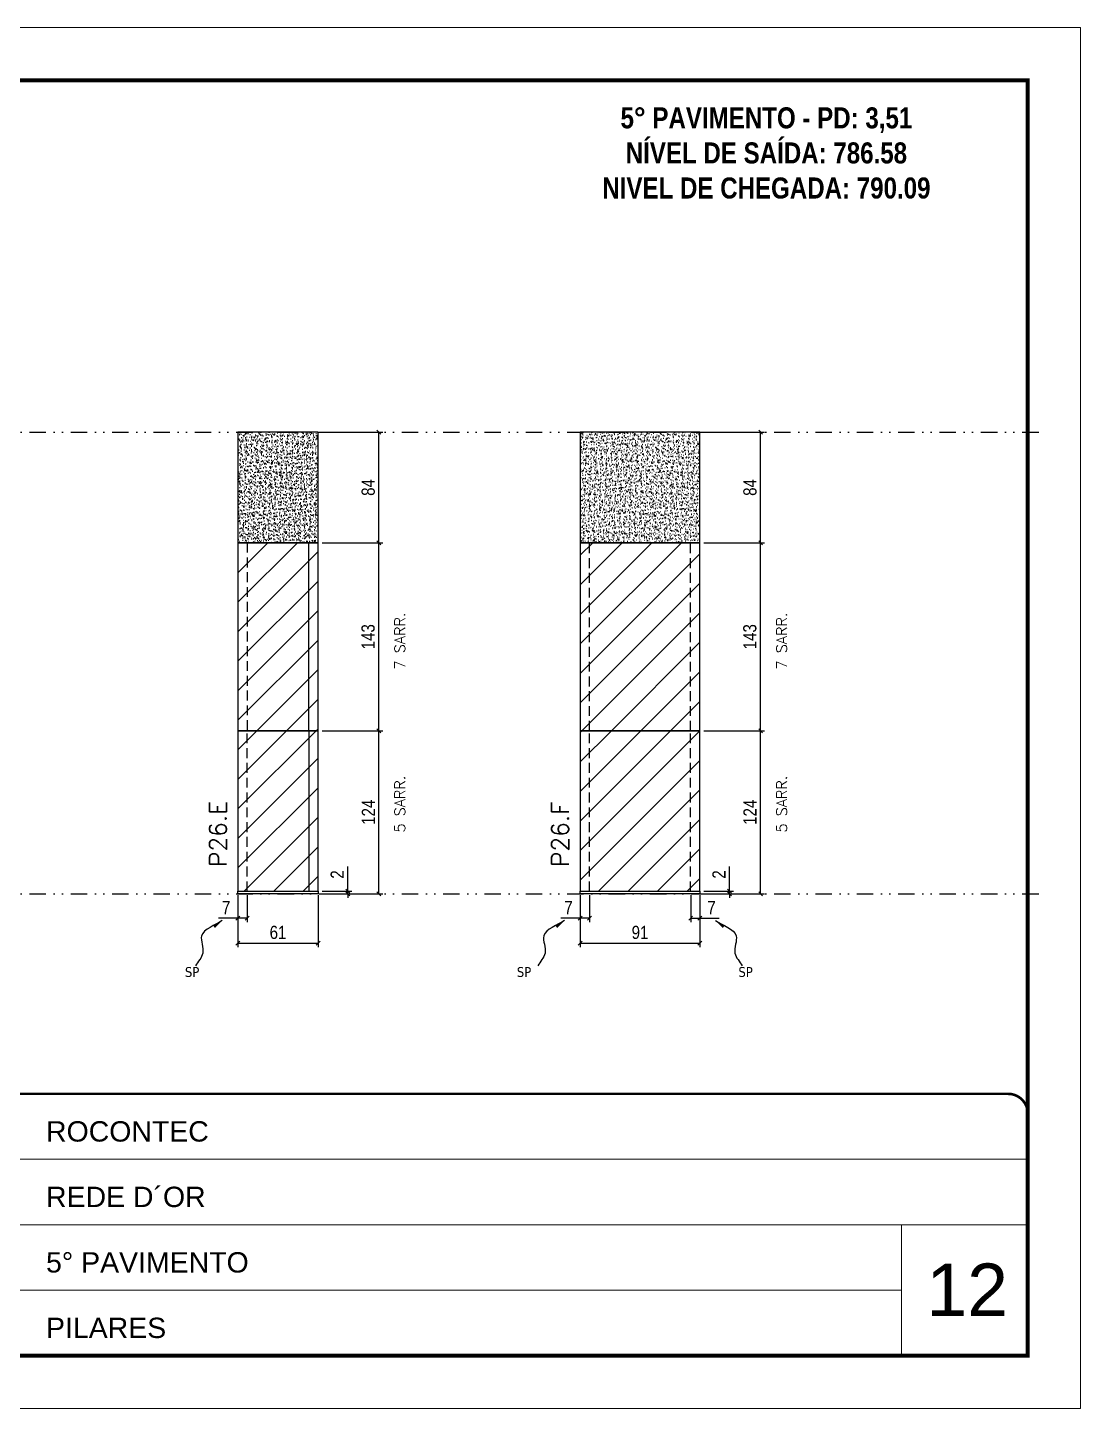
# Model space of a CAD drawing. Extents: x 28748 to 35002, y 14885 to 43501.
# Drawn here: x 34202 to 35002, y 40154 to 41204 of the extents above; entities that cross this region are included whole.
import ezdxf

# ---------------------------------------------------------------- set-up
doc = ezdxf.new("R2010")
doc.units = 0
for name, pattern in [('CONTINUO', [0]), ('DASHED', [0.75, 0.5, -0.25]), ('DIVIDE2', [0.625, 0.25, -0.125, 0, -0.125, 0, -0.125]), ('HIDDEN', [0.375, 0.25, -0.125])]:
    doc.linetypes.add(name, pattern=pattern)
for name, color, linetype, lineweight in [('CARIMBO', 255, 'Continuous', 9), ('Folhas', 255, 'Continuous', 9), ('Hachura', 251, 'Continuous', 9), ('SARRAFO DE PRESSAO', 251, 'DASHED', 9), ('Texto Seção', 7, 'Continuous', 15)]:
    doc.layers.add(name, color=color, linetype=linetype, lineweight=lineweight)
for name, color, linetype in [('COTA', 241, 'Continuous'), ('NOMENCLATURA', 7, 'Continuous'), ('Nível', 160, 'Continuous'), ('Painéis', 200, 'Continuous'), ('SARR_2.2x7', 40, 'Continuous'), ('Sarrafo de Pressão', 42, 'HIDDEN'), ('texto', 7, 'Continuous')]:
    doc.layers.add(name, color=color, linetype=linetype)
doc.styles.add('ARIAL', font='arial.ttf')
doc.styles.add('COTA TECNICA', font='techl___.ttf', dxfattribs={"height": 10})
doc.styles.add('COTA TECNICA-50', font='techl___.ttf', dxfattribs={"height": 10})
doc.styles.add('REGUA-120', font='ROMANS.shx', dxfattribs={"height": 15})
doc.styles.add('ROMANC', font='techb___.ttf', dxfattribs={"height": 2.5})
doc.styles.add('ROMANS', font='romans.shx')
doc.styles.get("Standard").update_dxf_attribs({"font": 'arial.ttf'})
doc.dimstyles.new('COTA PAINEL-50', dxfattribs={"dimtxt": 10, "dimasz": 3, "dimexe": 3, "dimexo": 3, "dimgap": 3, "dimtad": 1, "dimdec": 1, "dimzin": 12, "dimdsep": 46, "dimtxsty": 'COTA TECNICA-50', "dimblk1": 'OBLIQUE', "dimblk2": 'OBLIQUE', "dimsah": 1, "dimcen": 0.9, "dimclrd": 4, "dimclre": 4, "dimclrt": 240, "dimadec": 1, "dimazin": 3, "dimtfac": 1, "dimtdec": 1, "dimtmove": 0, "dimatfit": 3, "dimfxl": 1, "dimtolj": 1, "dimtzin": 12, "dimarcsym": 0})
doc.dimstyles.new('PAINEL', dxfattribs={"dimtxt": 10, "dimasz": 3, "dimexe": 3, "dimexo": 3, "dimgap": 3, "dimtad": 1, "dimdec": 1, "dimzin": 12, "dimdsep": 46, "dimtxsty": 'COTA TECNICA', "dimblk1": 'OBLIQUE', "dimblk2": 'OBLIQUE', "dimsah": 1, "dimcen": 0.9, "dimclrd": 4, "dimclre": 4, "dimclrt": 240, "dimadec": 1, "dimazin": 3, "dimtfac": 1, "dimtdec": 1, "dimtmove": 0, "dimatfit": 3, "dimfxl": 1, "dimtolj": 1, "dimtzin": 12, "dimarcsym": 0})
doc.dimstyles.get("Standard").update_dxf_attribs({"dimtxt": 0.18, "dimasz": 0.18, "dimexe": 0.18, "dimexo": 0.0625, "dimgap": 0.09, "dimtad": 0, "dimtih": 1, "dimtoh": 1, "dimdec": 4, "dimzin": 0, "dimdsep": 46, "dimtxsty": 'Standard', "dimcen": 0.09, "dimadec": 0, "dimazin": 0, "dimtfac": 1, "dimtdec": 4, "dimtofl": 0, "dimtmove": 0, "dimatfit": 3, "dimfxl": 1, "dimtolj": 1, "dimtzin": 0, "dimarcsym": 0})
pattern_1 = [(45, (-100272.658, 8260.539), (-11.2253202, 11.2253202), [])]

# ---------------------------------------------------------------- blocks, each defined once
blk = doc.blocks.new('9999999999')
at = {"color": 30, "linetype": 'CONTINUO'}
for p, q in [((98564.6, 34379.6), (99584, 34379.6)), ((98564.6, 34329.8), (99488, 34329.8)), ((99584, 34329.8), (99488, 34329.8)), ((99488, 34329.8), (99488, 34230.2)), ((98564.6, 34280), (99488, 34280))]:
    blk.add_line(p, q, dxfattribs=at)
at = {"color": 30, "linetype": 'CONTINUO', "const_width": 2}
blk.add_lwpolyline([(99584, 34230.2), (99584, 34414.4, 0.414214), (99569, 34429.4), (98229, 34429.4, 0.414214), (98214, 34414.4), (98214, 34245.2, 0.414214), (98229, 34230.2), (99584, 34230.2)], format="xyb", dxfattribs=at)
at = {"layer": 'Folhas'}
blk.add_lwpolyline([(98139, 34190.2), (99624, 34190.2), (99624, 35240.2), (98139, 35240.2)], close=True, dxfattribs=at)
at = {"layer": 'Folhas', "color": 30, "const_width": 3}
blk.add_lwpolyline([(98214, 34230.2), (99584, 34230.2), (99584, 35200.2), (98214, 35200.2)], close=True, dxfattribs=at)
at = {"color": 7, "linetype": 'Continuous', "ltscale": 5, "style": 'ARIAL'}
for s, height, p in [('ROCONTEC', 15.48, (98837.7, 34393.1)), ('REDE D´OR', 15.48, (98837.7, 34343.3)), ('5° PAVIMENTO', 15.483, (98837.7, 34293.5)), ('PILARES', 15.48, (98837.7, 34243.7))]:
    blk.add_text(s, height=height, dxfattribs=at).set_placement(p)
blk = doc.blocks.new('_Oblique')
at = {"color": 0, "linetype": 'ByBlock', "lineweight": -2}
blk.add_line((-0.5, -0.5), (0.5, 0.5), dxfattribs=at)
blk = doc.blocks.new('*D1318')
at = {"layer": 'COTA', "color": 4, "lineweight": -2, "transparency": 16777216}
for p, q in [((34361.4, 40543.9), (34361.4, 40504.4)), ((34422.4, 40543.9), (34422.4, 40504.4)), ((34361.4, 40507.4), (34422.4, 40507.4))]:
    blk.add_line(p, q, dxfattribs=at)
at = {"layer": 'Defpoints', "color": 0, "transparency": 16777216}
for p in [(34361.4, 40546.9), (34422.4, 40546.9), (34422.4, 40507.4)]:
    blk.add_point(p, dxfattribs=at)
at = {"layer": 'COTA', "color": 4, "lineweight": -2, "transparency": 16777216, "xscale": 3, "yscale": 3, "zscale": 3, "rotation": 180}
blk.add_blockref('_Oblique', (34361.4, 40507.4), dxfattribs=at)
at = {"layer": 'COTA', "color": 4, "lineweight": -2, "transparency": 16777216, "xscale": 3, "yscale": 3, "zscale": 3}
blk.add_blockref('_Oblique', (34422.4, 40507.4), dxfattribs=at)
at = {"layer": 'COTA', "color": 240, "transparency": 16777216, "insert": (34391.9, 40515.5), "char_height": 10, "attachment_point": 5, "style": 'COTA TECNICA'}
blk.add_mtext('\\A1;61', dxfattribs=at)
blk = doc.blocks.new('*D1319')
at = {"layer": 'COTA', "color": 4, "lineweight": -2, "transparency": 16777216}
for p, q in [((34425.4, 40895.9), (34471.6, 40895.9)), ((34468.6, 40811.9), (34468.6, 40895.9)), ((34425.4, 40811.9), (34471.6, 40811.9))]:
    blk.add_line(p, q, dxfattribs=at)
at = {"layer": 'Defpoints', "color": 0, "transparency": 16777216}
for p in [(34422.4, 40895.9), (34468.6, 40895.9), (34422.4, 40811.9)]:
    blk.add_point(p, dxfattribs=at)
at = {"layer": 'COTA', "color": 4, "lineweight": -2, "transparency": 16777216, "xscale": 3, "yscale": 3, "zscale": 3}
for p, rotation in [((34468.6, 40895.9), 90), ((34468.6, 40811.9), 270)]:
    blk.add_blockref('_Oblique', p, dxfattribs=dict(at, rotation=rotation))
at = {"layer": 'COTA', "color": 240, "transparency": 16777216, "insert": (34460.5, 40853.9), "char_height": 10, "attachment_point": 5, "rotation": 90, "style": 'COTA TECNICA'}
blk.add_mtext('\\A1;84', dxfattribs=at)
blk = doc.blocks.new('*D1320')
at = {"layer": 'COTA', "color": 4, "lineweight": -2, "transparency": 16777216}
for p, q in [((34361.4, 40541.9), (34361.4, 40523.4)), ((34368.4, 40543.9), (34368.4, 40523.4)), ((34361.4, 40526.4), (34346.7, 40526.4)), ((34368.4, 40526.4), (34361.4, 40526.4))]:
    blk.add_line(p, q, dxfattribs=at)
at = {"layer": 'Defpoints', "color": 0, "transparency": 16777216}
for p in [(34361.4, 40544.9), (34368.4, 40546.9), (34361.4, 40526.4)]:
    blk.add_point(p, dxfattribs=at)
at = {"layer": 'COTA', "color": 4, "lineweight": -2, "transparency": 16777216, "xscale": 3, "yscale": 3, "zscale": 3, "rotation": 180}
blk.add_blockref('_Oblique', (34361.4, 40526.4), dxfattribs=at)
at = {"layer": 'COTA', "color": 4, "lineweight": -2, "transparency": 16777216, "xscale": 3, "yscale": 3, "zscale": 3}
blk.add_blockref('_Oblique', (34368.4, 40526.4), dxfattribs=at)
at = {"layer": 'COTA', "color": 240, "transparency": 16777216, "insert": (34352.5, 40534.4), "char_height": 10, "attachment_point": 5, "style": 'COTA TECNICA-50'}
blk.add_mtext('\\A1;7', dxfattribs=at)
blk = doc.blocks.new('*D1321')
at = {"layer": 'COTA', "color": 4, "lineweight": -2, "transparency": 16777216}
for p, q in [((34425.4, 40668.9), (34471.6, 40668.9)), ((34468.6, 40544.9), (34468.6, 40668.9)), ((34425.4, 40544.9), (34471.6, 40544.9))]:
    blk.add_line(p, q, dxfattribs=at)
at = {"layer": 'Defpoints', "color": 0, "transparency": 16777216}
for p in [(34422.4, 40668.9), (34468.6, 40668.9), (34422.4, 40544.9)]:
    blk.add_point(p, dxfattribs=at)
at = {"layer": 'COTA', "color": 4, "lineweight": -2, "transparency": 16777216, "xscale": 3, "yscale": 3, "zscale": 3}
for p, rotation in [((34468.6, 40668.9), 90), ((34468.6, 40544.9), 270)]:
    blk.add_blockref('_Oblique', p, dxfattribs=dict(at, rotation=rotation))
at = {"layer": 'COTA', "color": 240, "transparency": 16777216, "insert": (34460.6, 40606.9), "char_height": 10, "attachment_point": 5, "rotation": 90, "style": 'COTA TECNICA-50'}
blk.add_mtext('\\A1;124', dxfattribs=at)
blk = doc.blocks.new('*D1322')
at = {"layer": 'COTA', "color": 4, "lineweight": -2, "transparency": 16777216}
for p, q in [((34444.9, 40546.9), (34444.9, 40565.7)), ((34425.4, 40546.9), (34447.9, 40546.9)), ((34425.4, 40544.9), (34447.9, 40544.9)), ((34444.9, 40544.9), (34444.9, 40546.9)), ((34444.9, 40544.9), (34444.9, 40541.9))]:
    blk.add_line(p, q, dxfattribs=at)
at = {"layer": 'Defpoints', "color": 0, "transparency": 16777216}
for p in [(34422.4, 40546.9), (34422.4, 40544.9), (34444.9, 40544.9)]:
    blk.add_point(p, dxfattribs=at)
at = {"layer": 'COTA', "color": 4, "lineweight": -2, "transparency": 16777216, "xscale": 3, "yscale": 3, "zscale": 3}
for p, rotation in [((34444.9, 40546.9), 270), ((34444.9, 40544.9), 90)]:
    blk.add_blockref('_Oblique', p, dxfattribs=dict(at, rotation=rotation))
at = {"layer": 'COTA', "color": 240, "transparency": 16777216, "insert": (34436.9, 40559.6), "char_height": 10, "attachment_point": 5, "rotation": 90, "style": 'COTA TECNICA-50'}
blk.add_mtext('\\A1;2', dxfattribs=at)
blk = doc.blocks.new('*D1323')
at = {"layer": 'COTA', "color": 4, "linetype": 'ByBlock', "lineweight": -2, "transparency": 16777216}
for p, q in [((34425.4, 40811.9), (34471.6, 40811.9)), ((34468.6, 40668.9), (34468.6, 40811.9)), ((34425.4, 40668.9), (34471.6, 40668.9))]:
    blk.add_line(p, q, dxfattribs=at)
at = {"layer": 'Defpoints', "color": 0, "linetype": 'ByBlock', "transparency": 16777216}
for p in [(34422.4, 40811.9), (34468.6, 40811.9), (34422.4, 40668.9)]:
    blk.add_point(p, dxfattribs=at)
at = {"layer": 'COTA', "color": 4, "linetype": 'ByBlock', "lineweight": -2, "transparency": 16777216, "xscale": 3, "yscale": 3, "zscale": 3}
for p, rotation in [((34468.6, 40811.9), 90), ((34468.6, 40668.9), 270)]:
    blk.add_blockref('_Oblique', p, dxfattribs=dict(at, rotation=rotation))
at = {"layer": 'COTA', "color": 240, "linetype": 'ByBlock', "transparency": 16777216, "insert": (34460.4, 40740.4), "char_height": 10, "attachment_point": 5, "rotation": 90, "style": 'COTA TECNICA'}
blk.add_mtext('\\A1;143', dxfattribs=at)
blk = doc.blocks.new('*D1324')
at = {"layer": 'COTA', "color": 4, "lineweight": -2, "transparency": 16777216}
for p, q in [((34621.6, 40543.9), (34621.6, 40504.4)), ((34712.6, 40543.9), (34712.6, 40504.4)), ((34621.6, 40507.4), (34712.6, 40507.4))]:
    blk.add_line(p, q, dxfattribs=at)
at = {"layer": 'Defpoints', "color": 0, "transparency": 16777216}
for p in [(34621.6, 40546.9), (34712.6, 40546.9), (34712.6, 40507.4)]:
    blk.add_point(p, dxfattribs=at)
at = {"layer": 'COTA', "color": 4, "lineweight": -2, "transparency": 16777216, "xscale": 3, "yscale": 3, "zscale": 3, "rotation": 180}
blk.add_blockref('_Oblique', (34621.6, 40507.4), dxfattribs=at)
at = {"layer": 'COTA', "color": 4, "lineweight": -2, "transparency": 16777216, "xscale": 3, "yscale": 3, "zscale": 3}
blk.add_blockref('_Oblique', (34712.6, 40507.4), dxfattribs=at)
at = {"layer": 'COTA', "color": 240, "transparency": 16777216, "insert": (34667.1, 40515.5), "char_height": 10, "attachment_point": 5, "style": 'COTA TECNICA'}
blk.add_mtext('\\A1;91', dxfattribs=at)
blk = doc.blocks.new('*D1325')
at = {"layer": 'COTA', "color": 4, "lineweight": -2, "transparency": 16777216}
for p, q in [((34715.6, 40895.9), (34761.8, 40895.9)), ((34758.8, 40811.9), (34758.8, 40895.9)), ((34715.6, 40811.9), (34761.8, 40811.9))]:
    blk.add_line(p, q, dxfattribs=at)
at = {"layer": 'Defpoints', "color": 0, "transparency": 16777216}
for p in [(34712.6, 40895.9), (34758.8, 40895.9), (34712.6, 40811.9)]:
    blk.add_point(p, dxfattribs=at)
at = {"layer": 'COTA', "color": 4, "lineweight": -2, "transparency": 16777216, "xscale": 3, "yscale": 3, "zscale": 3}
for p, rotation in [((34758.8, 40895.9), 90), ((34758.8, 40811.9), 270)]:
    blk.add_blockref('_Oblique', p, dxfattribs=dict(at, rotation=rotation))
at = {"layer": 'COTA', "color": 240, "transparency": 16777216, "insert": (34750.7, 40853.9), "char_height": 10, "attachment_point": 5, "rotation": 90, "style": 'COTA TECNICA'}
blk.add_mtext('\\A1;84', dxfattribs=at)
blk = doc.blocks.new('*D1326')
at = {"layer": 'COTA', "color": 4, "lineweight": -2, "transparency": 16777216}
for p, q in [((34621.6, 40541.9), (34621.6, 40523.4)), ((34628.6, 40543.9), (34628.6, 40523.4)), ((34621.6, 40526.4), (34606.8, 40526.4)), ((34628.6, 40526.4), (34621.6, 40526.4))]:
    blk.add_line(p, q, dxfattribs=at)
at = {"layer": 'Defpoints', "color": 0, "transparency": 16777216}
for p in [(34621.6, 40544.9), (34628.6, 40546.9), (34621.6, 40526.4)]:
    blk.add_point(p, dxfattribs=at)
at = {"layer": 'COTA', "color": 4, "lineweight": -2, "transparency": 16777216, "xscale": 3, "yscale": 3, "zscale": 3, "rotation": 180}
blk.add_blockref('_Oblique', (34621.6, 40526.4), dxfattribs=at)
at = {"layer": 'COTA', "color": 4, "lineweight": -2, "transparency": 16777216, "xscale": 3, "yscale": 3, "zscale": 3}
blk.add_blockref('_Oblique', (34628.6, 40526.4), dxfattribs=at)
at = {"layer": 'COTA', "color": 240, "transparency": 16777216, "insert": (34612.7, 40534.4), "char_height": 10, "attachment_point": 5, "style": 'COTA TECNICA-50'}
blk.add_mtext('\\A1;7', dxfattribs=at)
blk = doc.blocks.new('*D1327')
at = {"layer": 'COTA', "color": 4, "lineweight": -2, "transparency": 16777216}
for p, q in [((34705.6, 40543.9), (34705.6, 40523.4)), ((34712.6, 40541.9), (34712.6, 40523.4)), ((34705.6, 40526.4), (34712.6, 40526.4)), ((34712.6, 40526.4), (34727.3, 40526.4))]:
    blk.add_line(p, q, dxfattribs=at)
at = {"layer": 'Defpoints', "color": 0, "transparency": 16777216}
for p in [(34705.6, 40546.9), (34712.6, 40544.9), (34712.6, 40526.4)]:
    blk.add_point(p, dxfattribs=at)
at = {"layer": 'COTA', "color": 4, "lineweight": -2, "transparency": 16777216, "xscale": 3, "yscale": 3, "zscale": 3, "rotation": 180}
blk.add_blockref('_Oblique', (34705.6, 40526.4), dxfattribs=at)
at = {"layer": 'COTA', "color": 4, "lineweight": -2, "transparency": 16777216, "xscale": 3, "yscale": 3, "zscale": 3}
blk.add_blockref('_Oblique', (34712.6, 40526.4), dxfattribs=at)
at = {"layer": 'COTA', "color": 240, "transparency": 16777216, "insert": (34721.4, 40534.4), "char_height": 10, "attachment_point": 5, "style": 'COTA TECNICA-50'}
blk.add_mtext('\\A1;7', dxfattribs=at)
blk = doc.blocks.new('*D1328')
at = {"layer": 'COTA', "color": 4, "lineweight": -2, "transparency": 16777216}
for p, q in [((34715.6, 40668.9), (34761.8, 40668.9)), ((34758.8, 40544.9), (34758.8, 40668.9)), ((34715.6, 40544.9), (34761.8, 40544.9))]:
    blk.add_line(p, q, dxfattribs=at)
at = {"layer": 'Defpoints', "color": 0, "transparency": 16777216}
for p in [(34712.6, 40668.9), (34758.8, 40668.9), (34712.6, 40544.9)]:
    blk.add_point(p, dxfattribs=at)
at = {"layer": 'COTA', "color": 4, "lineweight": -2, "transparency": 16777216, "xscale": 3, "yscale": 3, "zscale": 3}
for p, rotation in [((34758.8, 40668.9), 90), ((34758.8, 40544.9), 270)]:
    blk.add_blockref('_Oblique', p, dxfattribs=dict(at, rotation=rotation))
at = {"layer": 'COTA', "color": 240, "transparency": 16777216, "insert": (34750.7, 40606.9), "char_height": 10, "attachment_point": 5, "rotation": 90, "style": 'COTA TECNICA-50'}
blk.add_mtext('\\A1;124', dxfattribs=at)
blk = doc.blocks.new('*D1329')
at = {"layer": 'COTA', "color": 4, "lineweight": -2, "transparency": 16777216}
for p, q in [((34735.1, 40546.9), (34735.1, 40565.7)), ((34715.6, 40546.9), (34738.1, 40546.9)), ((34715.6, 40544.9), (34738.1, 40544.9)), ((34735.1, 40544.9), (34735.1, 40546.9)), ((34735.1, 40544.9), (34735.1, 40541.9))]:
    blk.add_line(p, q, dxfattribs=at)
at = {"layer": 'Defpoints', "color": 0, "transparency": 16777216}
for p in [(34712.6, 40546.9), (34712.6, 40544.9), (34735.1, 40544.9)]:
    blk.add_point(p, dxfattribs=at)
at = {"layer": 'COTA', "color": 4, "lineweight": -2, "transparency": 16777216, "xscale": 3, "yscale": 3, "zscale": 3}
for p, rotation in [((34735.1, 40546.9), 270), ((34735.1, 40544.9), 90)]:
    blk.add_blockref('_Oblique', p, dxfattribs=dict(at, rotation=rotation))
at = {"layer": 'COTA', "color": 240, "transparency": 16777216, "insert": (34727.1, 40559.6), "char_height": 10, "attachment_point": 5, "rotation": 90, "style": 'COTA TECNICA-50'}
blk.add_mtext('\\A1;2', dxfattribs=at)
blk = doc.blocks.new('*D2104')
at = {"layer": 'COTA', "color": 4, "linetype": 'ByBlock', "lineweight": -2, "transparency": 16777216}
for p, q in [((34715.6, 40811.9), (34761.8, 40811.9)), ((34758.8, 40668.9), (34758.8, 40811.9)), ((34715.6, 40668.9), (34761.8, 40668.9))]:
    blk.add_line(p, q, dxfattribs=at)
at = {"layer": 'Defpoints', "color": 0, "linetype": 'ByBlock', "transparency": 16777216}
for p in [(34712.6, 40811.9), (34758.8, 40811.9), (34712.6, 40668.9)]:
    blk.add_point(p, dxfattribs=at)
at = {"layer": 'COTA', "color": 4, "linetype": 'ByBlock', "lineweight": -2, "transparency": 16777216, "xscale": 3, "yscale": 3, "zscale": 3}
for p, rotation in [((34758.8, 40811.9), 90), ((34758.8, 40668.9), 270)]:
    blk.add_blockref('_Oblique', p, dxfattribs=dict(at, rotation=rotation))
at = {"layer": 'COTA', "color": 240, "linetype": 'ByBlock', "transparency": 16777216, "insert": (34750.6, 40740.4), "char_height": 10, "attachment_point": 5, "rotation": 90, "style": 'COTA TECNICA'}
blk.add_mtext('\\A1;143', dxfattribs=at)

msp = doc.modelspace()

# ---------------------------------------------------------------- hatches: boundary and pattern name
at = {"layer": 'COTA', "linetype": 'ByBlock'}
h = msp.add_hatch(dxfattribs=at)
h.set_pattern_fill('AR-CONC', color=256, scale=0.03)
h.set_pattern_definition([(50, (-97095.384, 11727.4645), (5.46554007, -0.47817257), [0.5715, -6.2865]), (355, (-97095.384, 11727.4645), (-1.05730264, 5.73170536), [0.4572, -5.02921753]), (100.4514447, (-97094.9286, 11727.4247), (4.40823741, 5.25353256), [0.48570026, -5.34270734]), (46.1842, (-97095.384, 11728.9885), (8.13237123, -1.26126984), [0.85725, -9.42975]), (96.6355576, (-97094.706, 11728.8834), (7.122124, 7.42278374), [0.7285507, -8.01406824]), (351.184151, (-97095.384, 11728.9885), (7.122124, 7.42278374), [0.685799, -7.54379196]), (21, (-97094.622, 11728.6075), (4.54843174, -3.06795595), [0.5715, -6.2865]), (326, (-97094.622, 11728.6075), (1.85406085, 5.52563898), [0.4572, -5.0292]), (71.451445, (-97094.243, 11728.352), (6.40249258, 2.45768307), [0.48570026, -5.34269813]), (37.5, (-97095.384, 11727.4645), (0.092658098, 2.536651166), [0, -4.96824, 0, -5.1054, 0, -5.04825]), (7.5, (-97095.384, 11727.4645), (2.004589875, 3.005417245), [0, -2.91084, 0, -4.85394, 0, -1.92405]), (327.5, (-97097.0833, 11727.4645), (4.067717855, -0.17186232), [0, -1.905, 0, -5.9436, 0, -7.8867]), (317.5, (-97097.8453, 11727.4645), (4.44387544, 0.76279473), [0, -2.4765, 0, -3.94716, 0, -5.6007])])
h.paths.add_polyline_path([(34361.4, 40811.88), (34422.4, 40811.88), (34422.4, 40895.88), (34361.4, 40895.88)])
h = msp.add_hatch(dxfattribs=at)
h.set_pattern_fill('AR-CONC', color=256, scale=0.03)
h.set_pattern_definition([(50, (-96790.212, 11727.4645), (5.46554007, -0.47817257), [0.5715, -6.2865]), (355, (-96790.212, 11727.4645), (-1.05730264, 5.73170536), [0.4572, -5.02921753]), (100.4514447, (-96789.7566, 11727.4247), (4.40823741, 5.25353256), [0.48570026, -5.34270734]), (46.1842, (-96790.212, 11728.9885), (8.13237123, -1.26126984), [0.85725, -9.42975]), (96.6355576, (-96789.534, 11728.8834), (7.122124, 7.42278374), [0.7285507, -8.01406824]), (351.184151, (-96790.212, 11728.9885), (7.122124, 7.42278374), [0.685799, -7.54379196]), (21, (-96789.45, 11728.6075), (4.54843174, -3.06795595), [0.5715, -6.2865]), (326, (-96789.45, 11728.6075), (1.85406085, 5.52563898), [0.4572, -5.0292]), (71.451445, (-96789.071, 11728.352), (6.40249258, 2.45768307), [0.48570026, -5.34269813]), (37.5, (-96790.212, 11727.4645), (0.092658098, 2.536651166), [0, -4.96824, 0, -5.1054, 0, -5.04825]), (7.5, (-96790.212, 11727.4645), (2.004589875, 3.005417245), [0, -2.91084, 0, -4.85394, 0, -1.92405]), (327.5, (-96791.9113, 11727.4645), (4.067717855, -0.17186232), [0, -1.905, 0, -5.9436, 0, -7.8867]), (317.5, (-96792.6733, 11727.4645), (4.44387544, 0.76279473), [0, -2.4765, 0, -3.94716, 0, -5.6007])])
h.paths.add_polyline_path([(34621.57, 40811.88), (34712.57, 40811.88), (34712.57, 40895.88), (34621.57, 40895.88)])
at = {"layer": 'Hachura', "linetype": 'ByBlock'}
h = msp.add_hatch(dxfattribs=at)
h.set_pattern_fill('ANSI31', color=256, scale=5)
h.set_pattern_definition(pattern_1)
h.paths.add_polyline_path([(34361.4, 40668.88), (34422.4, 40668.88), (34422.4, 40811.88), (34361.4, 40811.88)])
h = msp.add_hatch(dxfattribs=at)
h.set_pattern_fill('ANSI31', color=256, scale=5)
h.set_pattern_definition(pattern_1)
h.paths.add_polyline_path([(34712.57, 40811.88), (34621.57, 40811.88), (34621.57, 40668.88), (34712.57, 40668.88)])
h = msp.add_hatch(dxfattribs=at)
h.set_pattern_fill('ANSI31', color=256, scale=5)
h.set_pattern_definition(pattern_1)
h.paths.add_polyline_path([(34422.4, 40668.88), (34361.4, 40668.88), (34361.4, 40546.88), (34422.4, 40546.88)])
h = msp.add_hatch(dxfattribs=at)
h.set_pattern_fill('ANSI31', color=256, scale=5)
h.set_pattern_definition(pattern_1)
h.paths.add_polyline_path([(34712.57, 40668.88), (34621.57, 40668.88), (34621.57, 40546.88), (34712.57, 40546.88)])

# ---------------------------------------------------------------- linework, layer by layer
at = {"layer": 'COTA', "linetype": 'ByBlock'}
for points in [[(34361.4, 40811.88), (34422.4, 40811.88), (34422.4, 40895.88), (34361.4, 40895.88)], [(34621.57, 40811.88), (34712.57, 40811.88), (34712.57, 40895.88), (34621.57, 40895.88)]]:
    msp.add_lwpolyline(points, close=True, dxfattribs=at)
at = {"layer": 'Nível', "color": 4, "linetype": 'DIVIDE2', "ltscale": 50}
for p, q in [((33605.34, 40895.88), (34975.34, 40895.88)), ((33605.34, 40544.88), (34975.34, 40544.88))]:
    msp.add_line(p, q, dxfattribs=at)
at = {"layer": 'Painéis'}
for p, q in [((34361.4, 40811.88), (34361.4, 40668.88)), ((34422.4, 40811.88), (34361.4, 40811.88)), ((34422.4, 40668.88), (34422.4, 40811.88)), ((34422.4, 40668.88), (34361.4, 40668.88)), ((34361.4, 40668.88), (34361.4, 40546.88)), ((34361.4, 40668.88), (34422.4, 40668.88)), ((34422.4, 40546.88), (34422.4, 40668.88)), ((34361.4, 40546.88), (34422.4, 40546.88))]:
    msp.add_line(p, q, dxfattribs=at)
for points in [[(34621.57, 40668.88), (34712.57, 40668.88), (34712.57, 40811.88), (34621.57, 40811.88)], [(34621.57, 40546.88), (34712.57, 40546.88), (34712.57, 40668.88), (34621.57, 40668.88)], [(34361.4, 40546.88), (34422.4, 40546.88), (34422.4, 40544.88), (34361.4, 40544.88)], [(34621.57, 40546.88), (34712.57, 40546.88), (34712.57, 40544.88), (34621.57, 40544.88)]]:
    msp.add_lwpolyline(points, close=True, dxfattribs=at)
at = {"layer": 'SARR_2.2x7'}
for q in [(34415.4, 40811.88), (34415.4, 40546.88)]:
    msp.add_line((34415.4, 40668.88), q, dxfattribs=at)
at = {"layer": 'Sarrafo de Pressão', "ltscale": 30}
for p, q in [((34368.4, 40811.88), (34368.4, 40668.88)), ((34628.57, 40668.88), (34628.57, 40811.88)), ((34705.57, 40668.88), (34705.57, 40811.88)), ((34368.4, 40546.88), (34368.4, 40668.88)), ((34628.57, 40546.88), (34628.57, 40668.88)), ((34705.57, 40546.88), (34705.57, 40668.88))]:
    msp.add_line(p, q, dxfattribs=at)

# ---------------------------------------------------------------- block references
at = {"layer": 'SARRAFO DE PRESSAO', "color": 6, "linetype": 'ByBlock'}
msp.add_blockref('9999999999', (-64622.14, 5963.39), dxfattribs=at)

# ---------------------------------------------------------------- texts
at = {"layer": 'CARIMBO', "style": 'ARIAL'}
msp.add_text('12', height=40, dxfattribs=at).set_placement((34884.7, 40223.74))
at = {"layer": 'NOMENCLATURA', "color": 2, "insert": (34763.17, 41169.65), "char_height": 16, "attachment_point": 2, "style": 'ROMANC'}
msp.add_mtext_dynamic_manual_height_columns('\\P5° PAVIMENTO - PD: 3,51\\PNÍVEL DE SAÍDA: 786.58\\PNIVEL DE CHEGADA: 790.09', width=300.2766, gutter_width=1, heights=[0], dxfattribs=at)
at = {"layer": 'texto', "color": 0, "char_height": 7.5, "attachment_point": 5}
for insert in [(34326.62, 40485.39), (34578.93, 40485.39), (34747.35, 40485.39)]:
    msp.add_mtext('{\\fTahoma|b0|i0|c0|p34;\\C4;SP}', dxfattribs=dict(at, insert=insert))
at = {"layer": 'Texto Seção', "linetype": 'Continuous', "style": 'ROMANS'}
for s, p in [('7 SARR.', (34488.55, 40715.57)), ('7 SARR.', (34778.72, 40715.57)), ('5 SARR.', (34488.55, 40591.5)), ('5 SARR.', (34778.72, 40591.5))]:
    msp.add_text(s, height=8, rotation=90, dxfattribs=at).set_placement(p)
at = {"layer": 'Texto Seção', "char_height": 13, "width": 285.3299, "attachment_point": 7, "rotation": 90, "style": 'REGUA-120'}
for s, insert in [('P26.E', (34352.73, 40565.34)), ('P26.F', (34612.9, 40565.34))]:
    msp.add_mtext(s, dxfattribs=dict(at, insert=insert))

# ---------------------------------------------------------------- dimensions: what is measured, and where the dimension line sits
at = {"layer": 'COTA'}
for base, p1, p2, picture, middle in [((34468.64, 40895.88), (34422.4, 40811.88), (34422.4, 40895.88), '*D1319', (34468.64, 40853.88)), ((34758.81, 40895.88), (34712.57, 40811.88), (34712.57, 40895.88), '*D1325', (34758.81, 40853.88))]:
    dim = msp.add_linear_dim(base=base, p1=p1, p2=p2, angle=90, dimstyle='PAINEL', override={"dimarcsym": 2}, dxfattribs=at)
    dim.commit()
    dim.dimension.update_dxf_attribs({"geometry": picture, "text_midpoint": middle, "dimtype": 160})
at = {"layer": 'COTA', "linetype": 'ByBlock'}
for base, p1, p2, picture, middle in [((34468.64, 40811.88), (34422.4, 40668.88), (34422.4, 40811.88), '*D1323', (34460.42, 40740.38)), ((34758.81, 40811.88), (34712.57, 40668.88), (34712.57, 40811.88), '*D2104', (34750.59, 40740.38))]:
    dim = msp.add_linear_dim(base=base, p1=p1, p2=p2, angle=90, dimstyle='PAINEL', dxfattribs=at)
    dim.commit()
    dim.dimension.update_dxf_attribs({"geometry": picture, "text_midpoint": middle})
at = {"layer": 'COTA'}
for base, p1, p2, angle, picture, middle in [((34468.64, 40668.88), (34422.4, 40544.88), (34422.4, 40668.88), 90, '*D1321', (34460.56, 40606.88)), ((34758.81, 40668.88), (34712.57, 40544.88), (34712.57, 40668.88), 90, '*D1328', (34750.73, 40606.88)), ((34361.4, 40526.37), (34368.4, 40546.88), (34361.4, 40544.88), 180, '*D1320', (34352.53, 40534.44)), ((34621.57, 40526.37), (34628.57, 40546.88), (34621.57, 40544.88), 180, '*D1326', (34612.7, 40534.44))]:
    dim = msp.add_linear_dim(base=base, p1=p1, p2=p2, angle=angle, dimstyle='COTA PAINEL-50', dxfattribs=at)
    dim.commit()
    dim.dimension.update_dxf_attribs({"geometry": picture, "text_midpoint": middle})
for base, p1, p2, picture, middle in [((34444.92, 40544.88), (34422.4, 40546.88), (34422.4, 40544.88), '*D1322', (34444.92, 40559.62)), ((34735.09, 40544.88), (34712.57, 40546.88), (34712.57, 40544.88), '*D1329', (34735.09, 40559.62))]:
    dim = msp.add_linear_dim(base=base, p1=p1, p2=p2, angle=90, dimstyle='COTA PAINEL-50', dxfattribs=at)
    dim.commit()
    dim.dimension.update_dxf_attribs({"geometry": picture, "text_midpoint": middle, "dimtype": 160})
for base, p1, p2, picture, middle in [((34422.4, 40507.42), (34361.4, 40546.88), (34422.4, 40546.88), '*D1318', (34391.9, 40515.53)), ((34712.57, 40507.42), (34621.57, 40546.88), (34712.57, 40546.88), '*D1324', (34667.07, 40515.51))]:
    dim = msp.add_linear_dim(base=base, p1=p1, p2=p2, dimstyle='PAINEL', override={"dimarcsym": 2}, dxfattribs=at)
    dim.commit()
    dim.dimension.update_dxf_attribs({"geometry": picture, "text_midpoint": middle})
dim = msp.add_linear_dim(base=(34712.57, 40526.37), p1=(34705.57, 40546.88), p2=(34712.57, 40544.88), dimstyle='COTA PAINEL-50', dxfattribs=at)
dim.commit()
dim.dimension.update_dxf_attribs({"geometry": '*D1327', "text_midpoint": (34721.43, 40534.44)})

# ---------------------------------------------------------------- leaders
at = {"layer": 'COTA', "path_type": 1}
for points in [[(34349.57, 40524.7), (34333.78, 40512.86), (34334.71, 40499.86), (34329.16, 40490.07)], [(34609.74, 40524.7), (34593.95, 40512.86), (34594.88, 40499.86), (34589.33, 40490.07)], [(34724.4, 40524.7), (34740.18, 40512.86), (34739.26, 40499.86), (34744.81, 40490.07)]]:
    msp.add_leader(points, dimstyle='Standard', override={"dimasz": 8}, dxfattribs=at)

doc.saveas('drawing.dxf')
